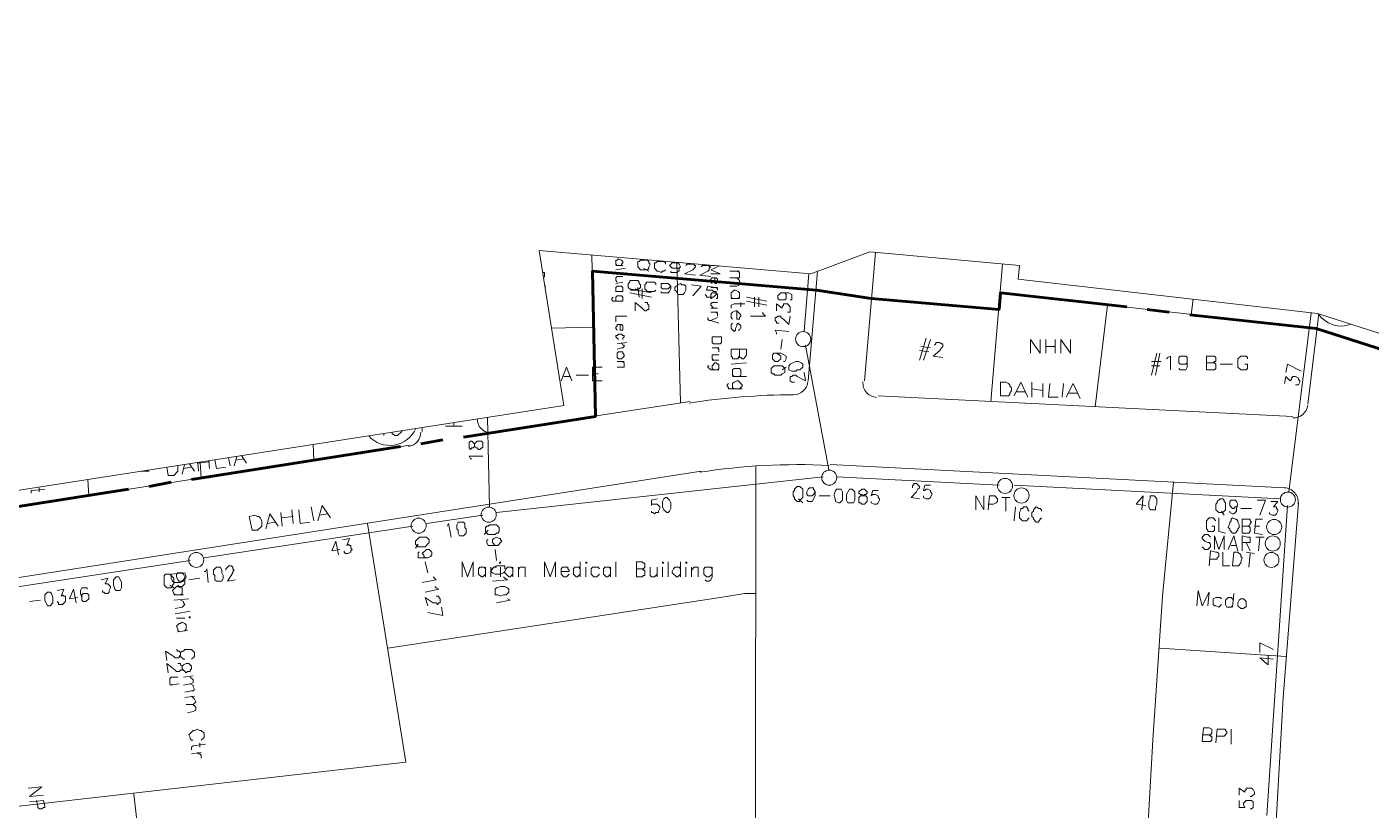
# Model space of a CAD drawing. Header units: millimetres. Extents: x 5.9 to 40.1, y 2 to 30.5.
# Drawn here: x 28.521 to 33.051, y 16.399 to 19.041 of the extents above; entities that cross this region are included whole.
import ezdxf

# ---------------------------------------------------------------- set-up
doc = ezdxf.new("R2010")
doc.units = ezdxf.units.MM
for name, color, linetype in [('PDF_0', 7, 'Continuous'), ('PDF_S31$BOUNDARY-NODE', 3, 'Continuous'), ('PDF_S31$NAME-LANDMARK', 7, 'Continuous'), ('PDF_S31$NAME-ROAD', 7, 'Continuous'), ('PDF_S31$POLE', 7, 'Continuous'), ('PDF_S31$STRAND', 7, 'Continuous'), ('PDF_S31$Symbols-SelfTerminating', 7, 'Continuous')]:
    doc.layers.add(name, color=color, linetype=linetype)
for name, color, linetype, true_color in [('PDF_S31$Actives-NodeReceiver', 104, 'Continuous', 0x009525), ('PDF_S31$LOTS', 254, 'Continuous', 0xdcdcdc), ('PDF_S31$ROAD', 8, 'Continuous', 0x808080), ('PDF_S31$SDU', 157, 'Continuous', 0x396472), ('PDF_S31$Symbols-EndOfLine', 15, 'Continuous', 0x954a4a)]:
    doc.layers.add(name, color=color, linetype=linetype, true_color=true_color)

msp = doc.modelspace()

# ---------------------------------------------------------------- linework, layer by layer
at = {"layer": 'PDF_0', "lineweight": 9}
msp.add_lwpolyline([(26.1707, 9.0517), (29.0441, 9.0285), (29.0533, 9.9725), (33.014, 10.0928), (32.9955, 12.7302), (33.0001, 13.6648), (33.0001, 14.5856), (33.0001, 15.5064), (33.2546, 16.4965), (34.1523, 16.5058), (34.1523, 17.8615), (33.7636, 17.88), (33.3333, 17.9263), (32.8706, 18.0744), (31.8619, 18.19), (31.8665, 18.2363), (31.3622, 18.2826), (31.1632, 18.2085), (30.2471, 18.2872), (30.3304, 17.7643), (28.4009, 17.4636)], dxfattribs=at)
at = {"layer": 'PDF_S31$Actives-NodeReceiver', "lineweight": 18}
for points in [[(30.5895, 18.2548), (30.6126, 18.2548), (30.6172, 18.2502), (30.6172, 18.2455), (30.6219, 18.2409), (30.6172, 18.2317), (30.6172, 18.227), (30.6126, 18.2224), (30.5895, 18.2224), (30.5802, 18.2317), (30.5802, 18.2502), (30.5848, 18.2502)], [(30.5525, 18.1854), (30.5802, 18.1854), (30.5848, 18.1808), (30.5848, 18.1761), (30.5895, 18.1715), (30.5895, 18.1623), (30.5848, 18.1576), (30.5802, 18.1576), (30.5756, 18.153), (30.5571, 18.153), (30.5478, 18.1623), (30.5478, 18.1761), (30.5525, 18.1808)], [(30.7237, 18.1761), (30.7283, 18.1715), (30.7375, 18.1715), (30.7422, 18.1669), (30.7422, 18.153), (30.7375, 18.1438), (30.7329, 18.1391), (30.7144, 18.1391), (30.7098, 18.1484), (30.7052, 18.153), (30.7052, 18.1623), (30.7144, 18.1715)]]:
    msp.add_lwpolyline(points, close=True, dxfattribs=at)
for points in [[(30.6172, 18.2178), (30.5987, 18.227)], [(30.6728, 18.2224), (30.6681, 18.2178), (30.6635, 18.2178), (30.6589, 18.2132), (30.6496, 18.2178), (30.645, 18.2178), (30.6357, 18.227), (30.6357, 18.2455), (30.6404, 18.2455), (30.645, 18.2502), (30.6681, 18.2502), (30.6728, 18.2455), (30.6728, 18.2409)], [(30.719, 18.227), (30.6959, 18.227), (30.6866, 18.2363), (30.6959, 18.2455), (30.7144, 18.2455), (30.719, 18.2409), (30.7237, 18.2317), (30.719, 18.227), (30.719, 18.2178), (30.7098, 18.2132), (30.6913, 18.2132), (30.6913, 18.2178)], [(30.7422, 18.2363), (30.7468, 18.2409), (30.7699, 18.2409), (30.7699, 18.2363), (30.7746, 18.2363), (30.7746, 18.2317), (30.7653, 18.2224), (30.7375, 18.2085), (30.7746, 18.2039)], [(30.7931, 18.2317), (30.7977, 18.2363), (30.8208, 18.2363), (30.8208, 18.2317), (30.8255, 18.2317), (30.8208, 18.227), (30.8208, 18.2224), (30.8162, 18.2178), (30.7884, 18.2039), (30.8255, 18.1993)], [(30.6404, 18.153), (30.6357, 18.1484), (30.6126, 18.1484), (30.6034, 18.1576), (30.6034, 18.1715), (30.608, 18.1761), (30.608, 18.1808), (30.6357, 18.1808), (30.6404, 18.1761), (30.6404, 18.1715)], [(30.6913, 18.1669), (30.682, 18.1576), (30.6635, 18.1576), (30.6589, 18.1623), (30.6589, 18.1761), (30.682, 18.1761), (30.6913, 18.1669), (30.6913, 18.1576), (30.6866, 18.1484), (30.682, 18.1438), (30.6589, 18.1438), (30.6589, 18.1484)], [(30.7607, 18.1715), (30.7931, 18.1669), (30.7653, 18.1345)], [(30.8069, 18.1391), (30.8116, 18.1345), (30.8116, 18.1299), (30.8347, 18.1299), (30.844, 18.1391), (30.844, 18.1484), (30.8347, 18.1484), (30.8301, 18.153), (30.8116, 18.153), (30.8162, 18.1669), (30.8393, 18.1623)], [(30.5848, 18.1484), (30.571, 18.1576)]]:
    msp.add_lwpolyline(points, dxfattribs=at)
at = {"layer": 'PDF_S31$BOUNDARY-NODE', "lineweight": 60}
for points in [[(28.8636, 17.4821), (28.4194, 17.4127), (28.1094, 17.3803), (28.0909, 17.607), (27.3598, 17.533), (27.3459, 17.7412), (26.6843, 17.6903), (26.7167, 17.2785), (26.1013, 17.2322), (26.0689, 17.6625), (25.6386, 17.6302), (25.5738, 17.6764), (25.4813, 17.8893), (25.273, 18.2317), (24.9214, 18.625), (24.5651, 19.0414)], [(29.9926, 17.6579), (30.4368, 17.7273), (30.4275, 18.2178), (31.1817, 18.153), (31.3668, 18.1252), (31.7971, 18.0882), (31.8018, 18.1438), (32.2274, 18.0975)], [(32.2968, 18.0882), (32.3709, 18.079)], [(34.1153, 17.8106), (33.7035, 17.8337), (33.3287, 17.8754), (32.866, 18.0235), (32.4403, 18.0697)], [(29.0764, 17.5145), (29.7797, 17.6255)], [(29.8492, 17.6348), (29.9232, 17.6487)], [(28.933, 17.4913), (29.007, 17.5052)]]:
    msp.add_lwpolyline(points, dxfattribs=at)
at = {"layer": 'PDF_S31$LOTS', "lineweight": 0}
for points in [[(30.425, 18.2719), (30.4368, 17.7273)], [(30.711, 18.2474), (30.7237, 17.7736)], [(31.7694, 17.7782), (31.8093, 18.2415)], [(31.3668, 18.1252), (31.7971, 18.0882)], [(32.866, 18.0235), (31.8018, 18.1438)], [(32.4449, 18.0697), (32.4514, 18.1224)], [(32.121, 17.7597), (32.1627, 18.1021)], [(30.2889, 18.0247), (30.4322, 18.0281)], [(29.4854, 17.6326), (29.4882, 17.5793)], [(29.1056, 17.5734), (29.1088, 17.5191)], [(30.9781, 17.5608), (30.9735, 12.9199), (32.6994, 12.9291)], [(28.7263, 17.5143), (28.7294, 17.459)], [(32.7133, 16.0153), (32.283, 16.0338), (32.2876, 16.1403), (32.3154, 16.6353), (32.3477, 17.1212), (32.3848, 17.5052)], [(29.6687, 17.3664), (29.7983, 16.5613), (28.4564, 16.4086)], [(30.9781, 17.1304), (30.9411, 17.1304), (30.8856, 17.1212), (30.8578, 17.1166), (29.7381, 16.9454)], [(32.7642, 16.9176), (32.3385, 16.9454)], [(28.5675, 15.4601), (28.9885, 15.5064), (28.8821, 16.4549)]]:
    msp.add_lwpolyline(points, dxfattribs=at)
at = {"layer": 'PDF_S31$NAME-LANDMARK', "lineweight": 0}
for points in [[(28.5628, 17.4728), (28.5628, 17.4867)], [(28.5351, 17.4682), (28.5351, 17.4775), (28.5397, 17.4775), (28.5814, 17.4821)], [(29.988, 17.186), (29.988, 17.2369), (30.0065, 17.186), (30.025, 17.2369), (30.025, 17.186)], [(30.0666, 17.1952), (30.0574, 17.186), (30.0527, 17.186), (30.0435, 17.1952), (30.0435, 17.2137), (30.0481, 17.2184), (30.062, 17.2184), (30.0666, 17.2137)], [(30.0666, 17.186), (30.0666, 17.2184)], [(30.0851, 17.186), (30.0851, 17.2184)], [(30.0851, 17.2045), (30.0898, 17.2137), (30.0944, 17.2184), (30.1036, 17.2184)], [(30.1175, 17.186), (30.1175, 17.2184)], [(30.1592, 17.1952), (30.1499, 17.186), (30.1453, 17.186), (30.1314, 17.1998), (30.1314, 17.2045), (30.136, 17.2137), (30.1407, 17.2184), (30.1545, 17.2184), (30.1592, 17.2137)], [(30.1592, 17.186), (30.1592, 17.2184)], [(30.1777, 17.186), (30.1777, 17.2184)], [(30.1777, 17.2091), (30.1823, 17.2184), (30.2008, 17.2184), (30.2008, 17.186)], [(30.2656, 17.186), (30.2656, 17.2369), (30.2841, 17.186), (30.3026, 17.2369), (30.3026, 17.186)], [(30.3489, 17.1952), (30.3396, 17.186), (30.3304, 17.186), (30.3211, 17.1952), (30.3211, 17.2045), (30.3211, 17.2137), (30.3257, 17.2184), (30.3442, 17.2184), (30.3442, 17.2137), (30.3489, 17.2091), (30.3489, 17.2045), (30.3211, 17.2045)], [(30.3859, 17.1952), (30.3766, 17.186), (30.372, 17.186), (30.3628, 17.1952), (30.3628, 17.2137), (30.3674, 17.2184), (30.3813, 17.2184), (30.3859, 17.2137)], [(30.3859, 17.186), (30.3859, 17.2369)], [(30.4044, 17.186), (30.4044, 17.2184)], [(30.4507, 17.1952), (30.4414, 17.186), (30.4322, 17.186), (30.4229, 17.1952), (30.4229, 17.2137), (30.4275, 17.2184), (30.446, 17.2184), (30.4507, 17.2137)], [(30.4877, 17.1952), (30.4784, 17.186), (30.4738, 17.186), (30.4645, 17.1952), (30.4645, 17.2137), (30.4692, 17.2184), (30.4831, 17.2184), (30.4877, 17.2137)], [(30.4877, 17.186), (30.4877, 17.2184)], [(30.5062, 17.186), (30.5062, 17.2369)], [(30.5941, 17.2137), (30.5987, 17.2091), (30.6034, 17.2091), (30.6034, 17.1906), (30.5987, 17.1906), (30.5941, 17.186), (30.5756, 17.186), (30.5756, 17.2369), (30.5941, 17.2369), (30.5987, 17.2322), (30.6034, 17.2322), (30.6034, 17.2184), (30.5987, 17.2137), (30.5756, 17.2137)], [(30.645, 17.1952), (30.6357, 17.186), (30.6265, 17.186), (30.6219, 17.1906), (30.6219, 17.2184)], [(30.645, 17.186), (30.645, 17.2184)], [(30.6635, 17.186), (30.6635, 17.2184)], [(30.682, 17.186), (30.682, 17.2369)], [(30.7237, 17.1952), (30.7144, 17.186), (30.7098, 17.186), (30.6959, 17.1998), (30.6959, 17.2045), (30.7005, 17.2137), (30.7052, 17.2184), (30.719, 17.2184), (30.7237, 17.2137)], [(30.7237, 17.186), (30.7237, 17.2369)], [(30.7422, 17.186), (30.7422, 17.2184)], [(30.7607, 17.186), (30.7607, 17.2184)], [(30.7607, 17.2091), (30.7699, 17.2184), (30.7838, 17.2184), (30.7838, 17.186)], [(30.8301, 17.1952), (30.8208, 17.186), (30.8116, 17.186), (30.8023, 17.1952), (30.8023, 17.2137), (30.8069, 17.2184), (30.8255, 17.2184), (30.8301, 17.2137)], [(30.8301, 17.2184), (30.8301, 17.186), (30.8255, 17.1767), (30.8208, 17.1721), (30.8116, 17.1721), (30.8069, 17.1767)]]:
    msp.add_lwpolyline(points, dxfattribs=at)
for points in [[(30.1129, 17.2322), (30.1175, 17.2369), (30.1175, 17.2322)], [(30.4044, 17.2322), (30.4044, 17.2369), (30.409, 17.2322)], [(30.6635, 17.2322), (30.6635, 17.2369), (30.6681, 17.2322)], [(30.7422, 17.2322), (30.7422, 17.2369), (30.7468, 17.2322)]]:
    msp.add_lwpolyline(points, close=True, dxfattribs=at)
at = {"layer": 'PDF_S31$NAME-ROAD', "lineweight": 9}
for points in [[(31.8018, 17.843), (31.8203, 17.843), (31.8295, 17.8384), (31.8341, 17.8337), (31.8341, 17.8291), (31.8388, 17.8245), (31.8388, 17.8152), (31.8341, 17.806), (31.8341, 17.8014), (31.8295, 17.7967), (31.8018, 17.7967)], [(29.2708, 17.3896), (29.2893, 17.3942), (29.2985, 17.3896), (29.3032, 17.3896), (29.3078, 17.3849), (29.3124, 17.3757), (29.3124, 17.3572), (29.2985, 17.3433), (29.28, 17.3433)]]:
    msp.add_lwpolyline(points, close=True, dxfattribs=at)
for points in [[(31.848, 17.7967), (31.8712, 17.843), (31.8943, 17.7921)], [(31.885, 17.8106), (31.8573, 17.8106)], [(31.9082, 17.7921), (31.9082, 17.843)], [(31.9452, 17.8152), (31.9082, 17.8199)], [(31.9452, 17.7921), (31.9452, 17.8384)], [(31.9961, 17.7921), (31.9637, 17.7921), (31.9683, 17.8384)], [(32.01, 17.7921), (32.0146, 17.8384)], [(32.0238, 17.7921), (32.047, 17.8384), (32.0701, 17.7875)], [(32.0609, 17.806), (32.0331, 17.806)], [(29.1366, 17.5515), (29.134, 17.5779)], [(29.1921, 17.5561), (29.1597, 17.5515), (29.1544, 17.581)], [(29.206, 17.5608), (29.2005, 17.5882)], [(29.2199, 17.5608), (29.2286, 17.5926)], [(29.2523, 17.5839), (29.2245, 17.5793)], [(29.2448, 17.5951), (29.2615, 17.57)], [(29.0297, 17.5616), (29.0302, 17.5608), (29.0302, 17.5422), (29.0163, 17.5284), (28.9978, 17.5284), (28.9923, 17.5558)], [(29.0441, 17.533), (29.0528, 17.5652)], [(29.0764, 17.5561), (29.0487, 17.5515)], [(29.0687, 17.5677), (29.0857, 17.5422)], [(29.1366, 17.5746), (29.095, 17.57)], [(29.0996, 17.5422), (29.0969, 17.5721)], [(29.3263, 17.3479), (29.3402, 17.3988), (29.3679, 17.3572)], [(29.3818, 17.3572), (29.3772, 17.4034)], [(29.4188, 17.3664), (29.4142, 17.4127)], [(29.4744, 17.371), (29.442, 17.3664), (29.4373, 17.4127)], [(29.4882, 17.3757), (29.479, 17.4219)], [(29.5021, 17.3757), (29.516, 17.4266), (29.5438, 17.3849)], [(29.5345, 17.3988), (29.5068, 17.3942)], [(29.3587, 17.371), (29.3309, 17.3664)], [(29.4188, 17.3896), (29.3818, 17.3849)]]:
    msp.add_lwpolyline(points, dxfattribs=at)
at = {"layer": 'PDF_S31$POLE', "lineweight": 0}
for points in [[(28.5258, 16.4734), (28.5721, 16.478), (28.5305, 16.4456), (28.5767, 16.4503)], [(28.5305, 16.4271), (28.5767, 16.4318), (28.5814, 16.4133), (28.5814, 16.4086), (28.5767, 16.4086), (28.5721, 16.404), (28.5628, 16.404), (28.5582, 16.4086), (28.5582, 16.4133), (28.5536, 16.4318)]]:
    msp.add_lwpolyline(points, dxfattribs=at)
at = {"layer": 'PDF_S31$ROAD', "lineweight": 0}
for points in [[(31.3437, 17.8476), (31.3811, 18.2808)], [(31.154, 17.8476), (31.186, 18.217)], [(32.8382, 17.769), (32.8748, 18.073)], [(30.756, 17.7782), (30.0944, 17.6764)], [(32.7873, 17.7273), (31.3899, 17.7967)], [(29.8535, 17.69), (29.8538, 17.6764)], [(29.8121, 17.6302), (28.4194, 17.4127)], [(30.7931, 17.5422), (28.4148, 17.1721)], [(32.8058, 17.4358), (32.7549, 16.7788), (32.7179, 16.1218), (32.6948, 15.4647), (32.6901, 14.8077), (32.7133, 10.4907)]]:
    msp.add_lwpolyline(points, dxfattribs=at)
for points in [[(31.1532, 17.8452, -0.387479), (31.1046, 17.8007, 0.037192), (30.7527, 17.7724)], [(30.0943, 17.6719, -0.453714), (30.0388, 17.7189), (30.0389, 17.7181)], [(32.8051, 17.4331, 0.427021), (32.7595, 17.4867), (31.228, 17.5654)]]:
    msp.add_lwpolyline(points, format="xyb", dxfattribs=at)
for centre, radius, start, end in [((31.3871, 17.8402), 0.0486, 175.0616, 267.16), ((32.7891, 17.7708), 0.0486, 267.16, 353.9465), ((29.7999, 17.6736), 0.0486, 278.8605, 1.225), ((31.1187, 15.4248), 2.14, 87.16, 98.8605)]:
    msp.add_arc(centre, radius, start, end, dxfattribs=at)
at = {"layer": 'PDF_S31$SDU', "lineweight": 0}
for points in [[(30.5108, 18.2363), (30.5062, 18.2409), (30.5062, 18.2548), (30.5108, 18.2548), (30.5154, 18.2594), (30.5247, 18.2548), (30.5293, 18.2502), (30.5293, 18.2455), (30.5247, 18.2409), (30.5247, 18.2363)], [(30.2585, 18.2156), (30.261, 18.2132), (30.2656, 18.2132), (30.2656, 18.1993), (30.2622, 18.1924)], [(30.5062, 18.2363), (30.5293, 18.2363)], [(30.5062, 18.2224), (30.5386, 18.227)], [(30.5062, 18.2085), (30.5247, 18.2132)], [(30.8255, 18.2363), (30.8399, 18.2363)], [(30.8548, 18.235), (30.8255, 18.2224), (30.8578, 18.2085), (30.8255, 18.2085)], [(30.8902, 18.2178), (30.9226, 18.2178)], [(30.9134, 18.2178), (30.9226, 18.2132), (30.9226, 18.1947), (30.8902, 18.1947)], [(30.2662, 18.1669), (30.2702, 18.1669)], [(30.5108, 18.1808), (30.5062, 18.1854), (30.5062, 18.1947), (30.5108, 18.1993), (30.5293, 18.1993)], [(30.5062, 18.1761), (30.5293, 18.1808)], [(30.5062, 18.1484), (30.5062, 18.1623), (30.5108, 18.1669), (30.5247, 18.1669), (30.5293, 18.1623), (30.5293, 18.1484)], [(30.8301, 18.1761), (30.8255, 18.1808), (30.8255, 18.19), (30.8301, 18.1947), (30.8393, 18.1947), (30.844, 18.1947), (30.8486, 18.19), (30.8486, 18.1808), (30.844, 18.1761), (30.8393, 18.1761), (30.8393, 18.1947)], [(30.9134, 18.1947), (30.9226, 18.1854), (30.9226, 18.1715), (30.9134, 18.1669), (30.8902, 18.1669)], [(30.5108, 18.116), (30.5062, 18.116), (30.5062, 18.1299), (30.5108, 18.1345), (30.5247, 18.1345), (30.5293, 18.1299), (30.5293, 18.116), (30.4969, 18.116), (30.4923, 18.1206), (30.4923, 18.1252), (30.4969, 18.1299)], [(30.5247, 18.1484), (30.5293, 18.1484), (30.5062, 18.1484), (30.5108, 18.1484)], [(30.5525, 18.1576), (30.6265, 18.1438)], [(30.5525, 18.1438), (30.6265, 18.1299)], [(30.5848, 18.1299), (30.5802, 18.1623)], [(30.5941, 18.1252), (30.5941, 18.1576)], [(30.8255, 18.1623), (30.8486, 18.1623)], [(30.8301, 18.1252), (30.8255, 18.1252), (30.8255, 18.1391), (30.8301, 18.1438), (30.844, 18.1438), (30.8486, 18.1391), (30.8486, 18.1252), (30.844, 18.1252)], [(30.8393, 18.1623), (30.844, 18.1623), (30.8486, 18.1576), (30.8486, 18.153)], [(30.8995, 18.1252), (30.8949, 18.1299), (30.8949, 18.1438), (30.9041, 18.153), (30.9087, 18.153), (30.918, 18.1484), (30.9226, 18.1438), (30.9226, 18.1299), (30.918, 18.1252)], [(30.8949, 18.1252), (30.9226, 18.1252)], [(30.9458, 18.1299), (31.0152, 18.116)], [(30.9735, 18.0975), (30.9735, 18.1299)], [(30.9874, 18.0975), (30.9874, 18.1299)], [(30.5293, 18.116), (30.5247, 18.116)], [(30.6034, 18.1114), (30.6126, 18.1114), (30.6126, 18.1067), (30.6172, 18.1021), (30.6172, 18.0882), (30.6126, 18.0882), (30.608, 18.0836), (30.6034, 18.0836), (30.5941, 18.0929), (30.571, 18.1114), (30.571, 18.0836)], [(30.8347, 18.0929), (30.8255, 18.1021), (30.8255, 18.1067), (30.8301, 18.1114), (30.8486, 18.1114)], [(30.8255, 18.0929), (30.8486, 18.0929)], [(30.8255, 18.079), (30.8486, 18.079)], [(30.8393, 18.079), (30.844, 18.079), (30.8486, 18.0744), (30.8486, 18.0651)], [(30.8949, 18.0929), (30.8949, 18.1021), (30.9041, 18.1067), (30.9411, 18.1067)], [(30.8995, 18.0558), (30.8949, 18.0605), (30.8949, 18.0744), (30.8995, 18.079), (30.9087, 18.0836), (30.9134, 18.0836), (30.9272, 18.0697), (30.9272, 18.0651), (30.9226, 18.0605), (30.9226, 18.0558), (30.9134, 18.0558), (30.9134, 18.0836)], [(30.9272, 18.0975), (30.9272, 18.1114)], [(30.9458, 18.116), (31.0152, 18.1021)], [(31.0013, 18.079), (31.0013, 18.0744), (31.0105, 18.0651), (30.9596, 18.0651)], [(30.5062, 18.0466), (30.5062, 18.0651), (30.5432, 18.0651)], [(30.5108, 18.0188), (30.5062, 18.0235), (30.5062, 18.0281), (30.5108, 18.0327), (30.5108, 18.0373), (30.5201, 18.0373), (30.5247, 18.0373), (30.5293, 18.0327), (30.5293, 18.0188), (30.5201, 18.0188), (30.5201, 18.0373)], [(30.8255, 18.0512), (30.8208, 18.0512), (30.8162, 18.0558), (30.8162, 18.0605)], [(30.8532, 18.042), (30.8255, 18.0512), (30.8486, 18.0605)], [(30.8995, 18.042), (30.8949, 18.0373), (30.8949, 18.0235), (30.9041, 18.0142), (30.9087, 18.0188), (30.9087, 18.0235), (30.9134, 18.0327), (30.9134, 18.0373), (30.918, 18.042), (30.9272, 18.0327), (30.9272, 18.0281), (30.9226, 18.0188), (30.918, 18.0188)], [(30.5154, 17.9864), (30.5062, 17.9957), (30.5062, 18.0003), (30.5108, 18.0003), (30.5154, 18.0049), (30.5247, 18.0049), (30.5293, 18.0003), (30.534, 18.0003), (30.534, 17.9957), (30.5293, 17.9911), (30.5293, 17.9864)], [(31.5288, 17.917), (31.5519, 17.9911)], [(31.5426, 17.917), (31.5658, 17.9864)], [(31.9035, 17.9402), (31.9035, 17.9864), (31.9359, 17.9402), (31.9359, 17.9864)], [(31.9544, 17.9402), (31.9544, 17.9864)], [(31.9868, 17.9402), (31.9868, 17.9864)], [(32.0053, 17.9402), (32.0053, 17.9864), (32.0377, 17.9402), (32.0377, 17.9864)], [(30.5108, 17.9726), (30.5432, 17.9772)], [(30.5247, 17.9772), (30.5293, 17.9679), (30.534, 17.9679), (30.534, 17.9633), (30.5293, 17.9587), (30.5247, 17.9587), (30.5108, 17.954)], [(30.8301, 17.9587), (30.8532, 17.9587)], [(30.844, 17.9587), (30.8486, 17.9587), (30.8532, 17.954), (30.8532, 17.9448)], [(30.9226, 17.9309), (30.918, 17.9263), (30.918, 17.9217), (30.8995, 17.9217), (30.8995, 17.9263), (30.8949, 17.9309), (30.8949, 17.954), (30.9458, 17.954), (30.9458, 17.9355), (30.9411, 17.9263), (30.9365, 17.9217), (30.9319, 17.9217), (30.9272, 17.9263), (30.9226, 17.9263), (30.9226, 17.954)], [(31.5611, 17.9448), (31.5288, 17.9494)], [(31.5658, 17.9587), (31.5334, 17.9633)], [(31.6074, 17.9263), (31.575, 17.9309), (31.5982, 17.9494), (31.6028, 17.9587), (31.6074, 17.9633), (31.6074, 17.9726), (31.6028, 17.9726), (31.5982, 17.9772), (31.5843, 17.9772), (31.5843, 17.9726), (31.5797, 17.9679)], [(31.9868, 17.9633), (31.9544, 17.9633)], [(32.3107, 17.8661), (32.3292, 17.9402)], [(32.3246, 17.8661), (32.3385, 17.9402)], [(30.3211, 17.8476), (30.3396, 17.8939), (30.3581, 17.8476)], [(30.4599, 17.8476), (30.4275, 17.8476), (30.4275, 17.8939), (30.4599, 17.8939)], [(30.5108, 17.9124), (30.534, 17.9124)], [(30.5247, 17.9124), (30.534, 17.9078), (30.534, 17.8939), (30.5108, 17.8939)], [(30.8532, 17.8846), (30.8255, 17.8846), (30.8162, 17.8939), (30.8162, 17.8985), (30.8208, 17.8985)], [(30.8347, 17.917), (30.8301, 17.9217), (30.8301, 17.9355), (30.8532, 17.9355)], [(30.8301, 17.917), (30.8532, 17.917)], [(30.8347, 17.8846), (30.8301, 17.8893), (30.8301, 17.8985), (30.8393, 17.9078), (30.844, 17.9078), (30.8486, 17.9032), (30.8532, 17.9032), (30.8532, 17.8893), (30.8486, 17.8846)], [(30.8949, 17.9032), (30.9458, 17.9078)], [(32.3431, 17.9124), (32.3107, 17.9124)], [(32.3385, 17.8985), (32.3107, 17.8985)], [(32.3616, 17.9217), (32.3662, 17.9263), (32.3755, 17.9309), (32.3755, 17.8846)], [(32.431, 17.9078), (32.431, 17.9263), (32.4264, 17.9309), (32.4079, 17.9309), (32.4033, 17.9263), (32.4033, 17.9078), (32.4079, 17.9032), (32.4264, 17.9032), (32.431, 17.9078), (32.431, 17.8939), (32.4264, 17.8846), (32.4079, 17.8846), (32.4033, 17.8893)], [(32.5189, 17.9078), (32.5236, 17.9078), (32.5282, 17.9032), (32.5282, 17.8893), (32.5236, 17.8846), (32.4958, 17.8846), (32.4958, 17.9309), (32.5236, 17.9309), (32.5282, 17.9263), (32.5282, 17.9124), (32.5236, 17.9124), (32.5189, 17.9078), (32.4958, 17.9078)], [(32.5837, 17.9032), (32.5421, 17.9032)], [(32.6254, 17.9032), (32.6346, 17.9032), (32.6346, 17.8893), (32.63, 17.8846), (32.6115, 17.8846), (32.6022, 17.8939), (32.6022, 17.9217), (32.6115, 17.9309), (32.63, 17.9309), (32.6346, 17.9263), (32.6346, 17.9217)], [(30.3535, 17.8615), (30.3304, 17.8615)], [(30.4136, 17.8661), (30.372, 17.8661)], [(30.446, 17.8708), (30.4275, 17.8708)], [(30.9041, 17.8615), (30.8995, 17.8661), (30.8995, 17.8846), (30.9041, 17.8893), (30.9226, 17.8893), (30.9272, 17.8846), (30.9272, 17.8661), (30.9226, 17.8615)], [(30.8995, 17.8615), (30.9458, 17.8615)], [(30.9041, 17.8199), (30.8995, 17.8245), (30.8995, 17.8384), (30.9041, 17.843), (30.9134, 17.8476), (30.918, 17.8476), (30.9319, 17.8337), (30.9319, 17.8291), (30.9226, 17.8199)], [(30.9319, 17.8199), (30.8856, 17.8199), (30.8856, 17.8245), (30.881, 17.8291), (30.881, 17.8337), (30.8856, 17.8384)], [(28.933, 17.5422), (28.9055, 17.5422)], [(28.9271, 17.5456), (28.9238, 17.5422)], [(29.0209, 17.1258), (29.0163, 17.1304), (29.0117, 17.1397), (29.0255, 17.1536), (29.0302, 17.1536), (29.0394, 17.1489), (29.0441, 17.1489), (29.0441, 17.1304), (29.0394, 17.1258)], [(29.0163, 17.1258), (29.0487, 17.1258)], [(32.4634, 17.0888), (32.468, 17.1397), (32.4819, 17.0888), (32.5051, 17.1351), (32.5004, 17.0888)], [(32.5837, 17.0842), (32.5883, 17.1304)], [(29.0163, 17.1073), (29.0672, 17.1119)], [(29.0394, 17.1073), (29.0487, 17.1027), (29.0487, 17.0981), (29.0533, 17.0934), (29.0441, 17.0842), (29.0209, 17.0795)], [(32.5467, 17.0934), (32.5374, 17.0842), (32.5282, 17.0888), (32.5236, 17.0888), (32.5189, 17.0934), (32.5189, 17.1119), (32.5282, 17.1166), (32.5421, 17.1166), (32.5467, 17.1119)], [(32.5837, 17.0888), (32.5791, 17.0842), (32.5652, 17.0842), (32.5606, 17.0934), (32.5606, 17.1073), (32.5698, 17.1166), (32.5791, 17.1166), (32.5883, 17.1073)], [(29.0209, 17.061), (29.0718, 17.0703)], [(29.0255, 17.0472), (29.0533, 17.0472)], [(29.0348, 17.0009), (29.0302, 17.0055), (29.0302, 17.0101), (29.0255, 17.0194), (29.0348, 17.0286), (29.0394, 17.0286), (29.0441, 17.0333), (29.0533, 17.0286), (29.0579, 17.024), (29.0579, 17.0101), (29.0533, 17.0055)], [(29.0302, 17.0009), (29.0626, 17.0055)], [(28.9932, 16.9037), (28.9885, 16.9361), (29.0163, 16.9176), (29.0209, 16.913), (29.0348, 16.913), (29.0348, 16.9176), (29.0394, 16.9222), (29.0394, 16.9315), (29.0348, 16.9361), (29.0302, 16.9361), (29.0255, 16.9407)], [(29.0533, 16.9083), (29.0487, 16.9083), (29.0394, 16.9176), (29.0394, 16.9315), (29.0441, 16.9361), (29.0487, 16.9361), (29.0533, 16.9407), (29.0764, 16.9407), (29.0857, 16.9315), (29.0857, 16.9176), (29.0764, 16.9083)], [(29.0302, 16.8945), (29.0394, 16.8945), (29.0394, 16.8898), (29.0441, 16.8852), (29.0441, 16.8713), (29.0394, 16.8713), (29.0348, 16.8667), (29.0255, 16.8667), (29.0209, 16.8713), (28.9932, 16.8945), (28.9978, 16.8621)], [(29.0487, 16.8482), (29.0811, 16.8528)], [(29.0117, 16.8204), (29.0024, 16.8251), (29.0024, 16.8436), (29.007, 16.8482), (29.0302, 16.8482)], [(29.0024, 16.8204), (29.0348, 16.8251)], [(29.0718, 16.8482), (29.0811, 16.8389), (29.0811, 16.8297), (29.0718, 16.8251), (29.0487, 16.8204)], [(29.0718, 16.8251), (29.0811, 16.8204), (29.0811, 16.8158), (29.0857, 16.8065), (29.0811, 16.8019), (29.0764, 16.8019), (29.0533, 16.7973)], [(29.0533, 16.7788), (29.0857, 16.7834)], [(29.0764, 16.7834), (29.0857, 16.7742), (29.0903, 16.7649), (29.0811, 16.7557), (29.0579, 16.7557)], [(29.0811, 16.7557), (29.0903, 16.7464), (29.0903, 16.7371), (29.0811, 16.7325), (29.0626, 16.7279)], [(29.0811, 16.6353), (29.0764, 16.6353), (29.0718, 16.64), (29.0718, 16.6446), (29.0672, 16.6539), (29.0811, 16.6677), (29.0857, 16.6677), (29.095, 16.6724), (29.1042, 16.6677), (29.1088, 16.6677), (29.1181, 16.6585), (29.1181, 16.6446), (29.1088, 16.6353)], [(32.5051, 16.6539), (32.5097, 16.6492), (32.5143, 16.6492), (32.5143, 16.6353), (32.5097, 16.6307), (32.4819, 16.6307), (32.4866, 16.677), (32.5051, 16.677), (32.5143, 16.6724), (32.5143, 16.6585), (32.5097, 16.6539), (32.4819, 16.6539)], [(32.5282, 16.6261), (32.5328, 16.6724), (32.5606, 16.6724), (32.5606, 16.6677), (32.5652, 16.6631), (32.5652, 16.6585), (32.556, 16.6492), (32.5328, 16.6492)], [(32.5791, 16.6215), (32.5791, 16.6724)], [(29.1042, 16.6122), (29.1042, 16.6261)], [(29.0764, 16.603), (29.0764, 16.6122), (29.0811, 16.6168), (29.1227, 16.6215)], [(29.0764, 16.5891), (29.1088, 16.5937)], [(29.095, 16.5937), (29.0996, 16.5891), (29.1042, 16.5891), (29.1088, 16.5845), (29.1088, 16.5752)]]:
    msp.add_lwpolyline(points, dxfattribs=at)
for points in [[(30.5386, 18.2132), (30.5386, 18.2085)], [(30.8625, 17.9957), (30.8625, 17.9772), (30.8578, 17.9726), (30.8347, 17.9726), (30.8301, 17.9772), (30.8301, 17.9957)], [(30.534, 17.9355), (30.534, 17.9309), (30.5247, 17.9217), (30.5154, 17.9217), (30.5108, 17.9263), (30.5108, 17.9402), (30.5154, 17.9448), (30.5293, 17.9448), (30.5293, 17.9402)], [(29.0533, 17.1998), (29.0579, 17.186), (29.0533, 17.1767), (29.0533, 17.1721), (29.0487, 17.1721), (29.0394, 17.1675), (29.0163, 17.1675), (29.0117, 17.1721), (29.007, 17.1813), (29.007, 17.1952)], [(32.6115, 17.1119), (32.6207, 17.1119), (32.63, 17.1027), (32.63, 17.0842), (32.6254, 17.0842), (32.6207, 17.0795), (32.6115, 17.0795), (32.6022, 17.0888), (32.6022, 17.0981), (32.6069, 17.1073)], [(29.0672, 17.0518), (29.0718, 17.0518), (29.0718, 17.0472)], [(29.0764, 16.8852), (29.0764, 16.876), (29.0718, 16.8713), (29.0718, 16.8667), (29.0626, 16.8667), (29.0579, 16.8621), (29.0441, 16.876), (29.0441, 16.8852), (29.0487, 16.8898), (29.0579, 16.8945), (29.0672, 16.8945)]]:
    msp.add_lwpolyline(points, close=True, dxfattribs=at)
at = {"layer": 'PDF_S31$STRAND', "color": 254, "lineweight": 0, "true_color": 0xdcdcdc}
for points in [[(31.1564, 18.2091), (31.1401, 18.0142)], [(32.8485, 18.0769), (32.7734, 17.4728)], [(31.1447, 17.9679), (31.2234, 17.5469)], [(30.0729, 17.7242), (30.0805, 17.4219)], [(31.2049, 17.5237), (30.1036, 17.4034)], [(31.2511, 17.5237), (31.7971, 17.496)], [(31.848, 17.496), (32.7457, 17.4497)], [(32.7688, 17.4266), (32.6994, 16.3809)], [(29.8214, 17.3572), (29.1181, 17.2507)], [(30.0574, 17.3942), (29.8677, 17.3664)], [(29.0718, 17.2415), (28.4379, 17.1443)]]:
    msp.add_lwpolyline(points, dxfattribs=at)
at = {"layer": 'PDF_S31$STRAND', "lineweight": 0}
for points in [[(31.0753, 18.1438), (31.0614, 18.1438), (31.0522, 18.1345), (31.0522, 18.1252), (31.0568, 18.1206), (31.0753, 18.1206), (31.0799, 18.1252), (31.0799, 18.1391), (31.0753, 18.1438), (31.0892, 18.1438), (31.0984, 18.1391), (31.0984, 18.1206), (31.0938, 18.1206)], [(31.0475, 18.0836), (31.0475, 18.1067), (31.0661, 18.0929), (31.0661, 18.0975), (31.0707, 18.1021), (31.0707, 18.1067), (31.0846, 18.1067), (31.0938, 18.0975), (31.0938, 18.079), (31.0846, 18.079)], [(31.0568, 18.042), (31.0475, 18.042), (31.0475, 18.0466), (31.0429, 18.0512), (31.0429, 18.0605), (31.0475, 18.0605), (31.0522, 18.0651), (31.0614, 18.0651), (31.0614, 18.0605), (31.0707, 18.0558), (31.0892, 18.0373), (31.0938, 18.0651)], [(31.0475, 18.0049), (31.0475, 18.0096), (31.0429, 18.0188), (31.0892, 18.0142)], [(31.0661, 17.9864), (31.0614, 17.954)], [(31.0475, 17.9402), (31.0614, 17.9402), (31.0799, 17.9309), (31.0799, 17.9217), (31.0753, 17.9124), (31.0707, 17.9124)], [(31.0799, 17.8939), (31.0661, 17.8846)], [(32.7642, 17.8754), (32.7688, 17.9032), (32.8151, 17.88)], [(31.1077, 17.843), (31.0984, 17.843), (31.0938, 17.8476), (31.0938, 17.8615), (31.0984, 17.8615), (31.1031, 17.8661), (31.1123, 17.8661), (31.117, 17.8615), (31.1447, 17.8476), (31.1401, 17.8754)], [(32.7595, 17.8384), (32.7642, 17.8615), (32.7781, 17.8476), (32.7827, 17.8523), (32.7827, 17.8569), (32.7873, 17.8615), (32.7966, 17.8615), (32.8058, 17.8569), (32.8058, 17.8523), (32.8104, 17.8476), (32.8104, 17.843), (32.8058, 17.8337), (32.7966, 17.8337)], [(30.0296, 17.6302), (30.0296, 17.6255), (30.025, 17.6209), (30.0204, 17.6209), (30.0157, 17.6163), (30.0111, 17.6209), (30.0111, 17.6394), (30.0157, 17.644), (30.0204, 17.644), (30.0296, 17.6348), (30.0296, 17.6302), (30.0342, 17.6209), (30.0389, 17.6209), (30.0435, 17.6163), (30.0481, 17.6163), (30.0527, 17.6209), (30.0574, 17.6209), (30.0574, 17.6394), (30.0527, 17.644), (30.0389, 17.644), (30.0296, 17.6348)], [(30.0204, 17.5839), (30.0157, 17.5839), (30.0111, 17.5931), (30.0574, 17.5931)], [(31.5056, 17.4867), (31.5056, 17.496), (31.5103, 17.496), (31.5103, 17.5006), (31.5195, 17.5006), (31.5288, 17.4913), (31.5288, 17.4867), (31.5241, 17.4821), (31.5195, 17.4728), (31.501, 17.4543), (31.5288, 17.4497)], [(31.5426, 17.459), (31.5426, 17.4543), (31.5519, 17.4497), (31.5611, 17.4497), (31.5658, 17.4543), (31.5704, 17.4636), (31.5704, 17.4682), (31.5658, 17.4728), (31.5658, 17.4775), (31.5565, 17.4821), (31.5519, 17.4821), (31.5473, 17.4775), (31.5426, 17.4775), (31.5473, 17.496), (31.5658, 17.496)], [(30.6265, 17.4081), (30.6265, 17.4034), (30.6311, 17.4034), (30.6357, 17.3988), (30.6404, 17.4034), (30.6496, 17.4034), (30.6496, 17.4081), (30.6543, 17.4173), (30.6543, 17.4219), (30.645, 17.4312), (30.6265, 17.4312), (30.6265, 17.4266), (30.6265, 17.4451), (30.645, 17.4497)], [(31.1355, 17.4358), (31.1216, 17.4497)], [(31.1771, 17.4728), (31.1771, 17.459), (31.1679, 17.4404), (31.154, 17.4404), (31.1493, 17.4451)], [(31.228, 17.459), (31.191, 17.459)], [(31.3668, 17.4404), (31.3668, 17.4358), (31.3761, 17.4312), (31.3853, 17.4312), (31.3899, 17.4358), (31.3946, 17.4451), (31.3946, 17.4497), (31.3899, 17.4543), (31.3899, 17.459), (31.3807, 17.4636), (31.3714, 17.4636), (31.3668, 17.459), (31.3714, 17.4775), (31.3899, 17.4775)], [(31.7185, 17.4127), (31.7185, 17.459), (31.7462, 17.4127), (31.7462, 17.459)], [(31.7601, 17.4127), (31.7647, 17.459), (31.7832, 17.459), (31.7925, 17.4497), (31.7925, 17.4404), (31.7879, 17.4358), (31.7786, 17.4312), (31.7601, 17.4312)], [(31.8341, 17.4543), (31.8064, 17.4543)], [(31.8203, 17.4081), (31.8203, 17.4543)], [(32.2922, 17.4266), (32.2598, 17.4312), (32.283, 17.459), (32.2783, 17.4127)], [(32.667, 17.4451), (32.6948, 17.4451), (32.6763, 17.3942)], [(32.7133, 17.4404), (32.7364, 17.4404), (32.7225, 17.4219), (32.7318, 17.4219), (32.7318, 17.4173), (32.7364, 17.4127), (32.7364, 17.4081), (32.7318, 17.3988), (32.7272, 17.3942), (32.7179, 17.3942), (32.7086, 17.3988), (32.7086, 17.4034)], [(31.8526, 17.4219), (31.848, 17.3757)], [(31.8989, 17.3849), (31.8897, 17.3757), (31.8758, 17.3757), (31.8665, 17.3849), (31.8665, 17.4034), (31.8712, 17.4127), (31.8712, 17.4173), (31.8758, 17.4173), (31.8804, 17.4219), (31.8897, 17.4219), (31.8943, 17.4173), (31.8943, 17.4127), (31.8989, 17.4081)], [(31.9406, 17.3849), (31.9313, 17.3757), (31.9313, 17.371), (31.9221, 17.371), (31.9128, 17.3803), (31.9128, 17.3849), (31.9082, 17.3896), (31.9082, 17.4034), (31.9128, 17.4081), (31.9128, 17.4127), (31.9221, 17.4219), (31.9313, 17.4173), (31.9359, 17.4173), (31.9406, 17.4127), (31.9406, 17.4081)], [(32.556, 17.3942), (32.5467, 17.4081)], [(32.6022, 17.4312), (32.5976, 17.4173), (32.5976, 17.4081), (32.5883, 17.3988), (32.5837, 17.3988), (32.5745, 17.4034), (32.5745, 17.4081)], [(32.6485, 17.4173), (32.6115, 17.4173)], [(29.9371, 17.3572), (29.9417, 17.3664), (29.9509, 17.3201)], [(32.5143, 17.3572), (32.5236, 17.3572), (32.5236, 17.3433), (32.5189, 17.3387), (32.5004, 17.3387), (32.5004, 17.3433), (32.4958, 17.3479), (32.4958, 17.3757), (32.5051, 17.3849), (32.5189, 17.3849), (32.5282, 17.3757)], [(32.5606, 17.334), (32.5374, 17.3387), (32.5374, 17.3849)], [(32.6346, 17.3572), (32.6392, 17.3572), (32.6439, 17.3525), (32.6439, 17.3387), (32.6392, 17.334), (32.6161, 17.334), (32.6161, 17.3803), (32.6439, 17.3803), (32.6439, 17.3757), (32.6485, 17.371), (32.6439, 17.3664), (32.6439, 17.3618), (32.6346, 17.3572), (32.6161, 17.3572)], [(32.6855, 17.3294), (32.6577, 17.334), (32.6624, 17.3803), (32.6855, 17.3803)], [(32.6763, 17.3572), (32.6577, 17.3572)], [(29.5762, 17.2785), (29.5484, 17.2739), (29.5623, 17.3063), (29.5715, 17.26)], [(29.5854, 17.3109), (29.6085, 17.3155), (29.5993, 17.2924), (29.6039, 17.297), (29.6085, 17.2924), (29.6132, 17.2924), (29.6132, 17.2831), (29.6178, 17.2785), (29.6132, 17.2739), (29.6132, 17.2693), (29.6039, 17.2646), (29.5947, 17.2646), (29.59, 17.2693), (29.59, 17.2739)], [(30.062, 17.3294), (30.0759, 17.3433)], [(30.099, 17.2924), (30.0898, 17.3016), (30.0898, 17.3109), (30.0944, 17.3155), (30.1036, 17.3201), (30.1129, 17.3155), (30.1175, 17.3155), (30.1175, 17.3109), (30.1221, 17.3063), (30.1083, 17.2924), (30.099, 17.2924), (30.0759, 17.2924), (30.0713, 17.3016), (30.0713, 17.3109), (30.0759, 17.3109)], [(32.4819, 17.2878), (32.4912, 17.2785), (32.5004, 17.2785), (32.5097, 17.2878), (32.5097, 17.297), (32.5051, 17.3016), (32.5004, 17.3016), (32.4912, 17.3063), (32.4819, 17.3155), (32.4819, 17.3201), (32.4912, 17.3294), (32.5004, 17.3294), (32.5097, 17.3201)], [(32.5236, 17.2785), (32.5236, 17.3248), (32.5374, 17.2785), (32.556, 17.3248), (32.556, 17.2785)], [(32.5698, 17.2785), (32.5883, 17.3248), (32.6022, 17.2739)], [(32.6161, 17.2739), (32.6161, 17.3248), (32.6346, 17.3201), (32.6439, 17.3201), (32.6439, 17.3016), (32.6161, 17.3016)], [(32.6901, 17.3201), (32.6624, 17.3201)], [(32.6716, 17.2739), (32.6763, 17.3201)], [(29.8306, 17.2831), (29.8399, 17.297)], [(29.863, 17.2507), (29.8584, 17.2554), (29.8584, 17.26), (29.8538, 17.2646), (29.8677, 17.2785), (29.8769, 17.2785), (29.8862, 17.2693), (29.8862, 17.26), (29.8815, 17.2554), (29.8723, 17.2507), (29.863, 17.2507), (29.8399, 17.2507), (29.8399, 17.2693), (29.8445, 17.2693)], [(30.1036, 17.2415), (30.099, 17.2785)], [(32.5051, 17.223), (32.5097, 17.2739), (32.5282, 17.2693), (32.5328, 17.2693), (32.5374, 17.2646), (32.5374, 17.2554), (32.5328, 17.2507), (32.5328, 17.2461), (32.5097, 17.2461)], [(32.5745, 17.223), (32.5513, 17.223), (32.5513, 17.2693)], [(32.5976, 17.2924), (32.5791, 17.2924)], [(32.6439, 17.2739), (32.63, 17.3016)], [(32.6577, 17.2646), (32.63, 17.2693)], [(32.6392, 17.2184), (32.6439, 17.2646)], [(29.1181, 17.2045), (29.1227, 17.2045), (29.1273, 17.2137), (29.132, 17.1675)], [(29.1921, 17.2091), (29.1921, 17.2137), (29.2014, 17.223), (29.2106, 17.223), (29.2153, 17.2184), (29.2153, 17.2137), (29.2199, 17.2091), (29.2153, 17.2045), (29.2153, 17.1998), (29.1967, 17.1721), (29.2245, 17.1767)], [(29.8723, 17.1998), (29.863, 17.2369)], [(28.7711, 17.1767), (28.7942, 17.1813), (28.7849, 17.1628), (28.7942, 17.1628), (28.8034, 17.1536), (28.8034, 17.1489), (28.7988, 17.1397), (28.7988, 17.1351), (28.7942, 17.1304), (28.7849, 17.1304), (28.7803, 17.1351), (28.7757, 17.1351), (28.7757, 17.1397)], [(29.0533, 17.1813), (29.0441, 17.1721), (29.0348, 17.1721), (29.0302, 17.1767), (29.0255, 17.186), (29.0255, 17.1952), (29.0302, 17.1998), (29.0441, 17.1998), (29.0487, 17.1952), (29.0533, 17.186), (29.0533, 17.1813), (29.0533, 17.1628), (29.0441, 17.1536), (29.0348, 17.1536), (29.0302, 17.1582)], [(29.1042, 17.1813), (29.0672, 17.1767)], [(29.8908, 17.186), (29.9001, 17.1767), (29.8538, 17.1675)], [(30.1268, 17.186), (30.1314, 17.1813), (30.1407, 17.1767), (30.0898, 17.1721)], [(28.623, 17.1397), (28.6461, 17.1443), (28.6369, 17.1212), (28.6415, 17.1258), (28.6461, 17.1212), (28.6508, 17.1212), (28.6508, 17.1027), (28.6415, 17.0934), (28.6276, 17.0934), (28.6276, 17.0981), (28.623, 17.1027)], [(28.6924, 17.1166), (28.6646, 17.1119), (28.6785, 17.1443), (28.6878, 17.0981)], [(28.7063, 17.1166), (28.7063, 17.1258), (28.7109, 17.1304), (28.7248, 17.1304), (28.7294, 17.1258), (28.7294, 17.1119), (28.7202, 17.1027), (28.7109, 17.1027), (28.7063, 17.1073), (28.7063, 17.1166), (28.7017, 17.1304), (28.7017, 17.1397), (28.7063, 17.1489), (28.7248, 17.1489), (28.7248, 17.1443)], [(29.0163, 17.1489), (29.0024, 17.1582)], [(29.8954, 17.1536), (29.9001, 17.1489), (29.9093, 17.1443), (29.863, 17.1351)], [(28.5675, 17.1073), (28.5305, 17.1027)], [(29.9001, 17.1212), (29.9093, 17.1212), (29.9093, 17.1166), (29.9139, 17.1119), (29.9139, 17.0981), (29.9093, 17.0981), (29.9047, 17.0934), (29.9001, 17.0981), (29.8908, 17.0981), (29.863, 17.1166), (29.8723, 17.0888)], [(29.9186, 17.0842), (29.9232, 17.0564), (29.8723, 17.0657)], [(30.1407, 17.1119), (30.1499, 17.1073), (30.1036, 17.0981)], [(32.6763, 16.9315), (32.6763, 16.9639), (32.7225, 16.9407)], [(32.704, 16.9222), (32.704, 16.8898), (32.6763, 16.913), (32.7225, 16.9083)], [(32.6069, 16.4503), (32.6069, 16.4734), (32.6254, 16.4595), (32.6254, 16.4642), (32.63, 16.4688), (32.63, 16.4734), (32.6485, 16.4734), (32.6531, 16.4688), (32.6577, 16.4595), (32.6577, 16.4549), (32.6485, 16.4456), (32.6439, 16.4456)], [(32.6439, 16.404), (32.6485, 16.404), (32.6531, 16.4086), (32.6531, 16.4271), (32.6485, 16.4318), (32.63, 16.4318), (32.6207, 16.4225), (32.6207, 16.4179), (32.6254, 16.4086), (32.6069, 16.4086), (32.6069, 16.4318)]]:
    msp.add_lwpolyline(points, dxfattribs=at)
for points in [[(31.0568, 17.9355), (31.0614, 17.9309), (31.0614, 17.9217), (31.0522, 17.9124), (31.0429, 17.9124), (31.0337, 17.9217), (31.0337, 17.9355), (31.0383, 17.9402), (31.0475, 17.9402)], [(31.029, 17.8754), (31.029, 17.8893), (31.0383, 17.8985), (31.0661, 17.8985), (31.0753, 17.8893), (31.0753, 17.8754), (31.0661, 17.8708), (31.0614, 17.8661), (31.0429, 17.8661), (31.0383, 17.8708), (31.0337, 17.8708)], [(31.0892, 17.8846), (31.0892, 17.8985), (31.0938, 17.9032), (31.1123, 17.9124), (31.1216, 17.9124), (31.1308, 17.9078), (31.1355, 17.9032), (31.1355, 17.8939), (31.1262, 17.8846), (31.117, 17.8846), (31.1123, 17.88), (31.0984, 17.88)], [(31.117, 17.4913), (31.1262, 17.4913), (31.1355, 17.4821), (31.1355, 17.4543), (31.1262, 17.4451), (31.1262, 17.4404), (31.117, 17.4404), (31.1077, 17.4497), (31.1077, 17.4543), (31.1031, 17.459), (31.1031, 17.4728), (31.1077, 17.4775), (31.1077, 17.4821)], [(31.1725, 17.4636), (31.1679, 17.459), (31.154, 17.459), (31.1493, 17.4636), (31.1493, 17.4728), (31.154, 17.4821), (31.1586, 17.4867), (31.1725, 17.4867), (31.1725, 17.4821), (31.1771, 17.4728)], [(30.6728, 17.4543), (30.6774, 17.4543), (30.6866, 17.4451), (30.6913, 17.4358), (30.6913, 17.4173), (30.6866, 17.4081), (30.682, 17.4034), (30.6774, 17.4034), (30.6681, 17.4127), (30.6635, 17.4219), (30.6635, 17.4404), (30.6681, 17.4497)], [(31.2511, 17.4821), (31.265, 17.4821), (31.2696, 17.4728), (31.2696, 17.4451), (31.2604, 17.4358), (31.2558, 17.4358), (31.2465, 17.4404), (31.2465, 17.4451), (31.2419, 17.459), (31.2419, 17.4636), (31.2465, 17.4775)], [(31.2928, 17.4821), (31.302, 17.4821), (31.3113, 17.4728), (31.3113, 17.4451), (31.3067, 17.4358), (31.2882, 17.4358), (31.2835, 17.4451), (31.2835, 17.4636)], [(31.3344, 17.4636), (31.3298, 17.4636), (31.3252, 17.4682), (31.3252, 17.4728), (31.3344, 17.4821), (31.3437, 17.4821), (31.3529, 17.4728), (31.3529, 17.4682), (31.3483, 17.4636), (31.3437, 17.4636), (31.3391, 17.459), (31.3298, 17.459), (31.3252, 17.4543), (31.3252, 17.4358), (31.3298, 17.4358), (31.3344, 17.4312), (31.3437, 17.4312), (31.3529, 17.4404), (31.3529, 17.4543), (31.3483, 17.459), (31.3391, 17.459)], [(32.3061, 17.459), (32.32, 17.459), (32.3292, 17.4497), (32.3292, 17.4312), (32.3246, 17.4219), (32.3246, 17.4127), (32.3061, 17.4127), (32.3015, 17.4219), (32.3015, 17.4404), (32.3061, 17.4497)], [(32.5421, 17.4497), (32.5513, 17.4497), (32.556, 17.4451), (32.556, 17.4404), (32.5606, 17.4358), (32.5606, 17.4127), (32.5513, 17.4034), (32.5374, 17.4034), (32.5282, 17.4127), (32.5282, 17.4312), (32.5328, 17.4358), (32.5328, 17.4404)], [(32.5976, 17.4219), (32.593, 17.4219), (32.5883, 17.4173), (32.5837, 17.4173), (32.5745, 17.4266), (32.5745, 17.4404), (32.5791, 17.4451), (32.593, 17.4451), (32.5976, 17.4404), (32.6022, 17.4312)], [(29.9741, 17.371), (29.9926, 17.371), (29.9972, 17.3664), (29.9972, 17.3525), (30.0018, 17.3479), (30.0018, 17.334), (29.9926, 17.3248), (29.9787, 17.3248), (29.9741, 17.334), (29.9741, 17.3433), (29.9695, 17.3479), (29.9695, 17.3618)], [(30.1129, 17.3525), (30.1129, 17.3387), (30.1083, 17.334), (30.1036, 17.334), (30.099, 17.3294), (30.0759, 17.3294), (30.0666, 17.3387), (30.0666, 17.3525), (30.0713, 17.3572), (30.0759, 17.3572), (30.0805, 17.3618), (30.1036, 17.3618)], [(32.5837, 17.3849), (32.593, 17.3803), (32.5976, 17.3803), (32.6022, 17.3757), (32.6022, 17.371), (32.6069, 17.3618), (32.6069, 17.3525), (32.6022, 17.3479), (32.6022, 17.3433), (32.593, 17.334), (32.5837, 17.334), (32.5745, 17.3433), (32.5745, 17.3479), (32.5698, 17.3525), (32.5745, 17.3664), (32.5745, 17.371), (32.5791, 17.3757), (32.5791, 17.3803)], [(29.8769, 17.3109), (29.8769, 17.3016), (29.863, 17.2878), (29.8399, 17.2878), (29.8306, 17.297), (29.8306, 17.3063), (29.8445, 17.3201), (29.8677, 17.3201)], [(32.5883, 17.2693), (32.6022, 17.2693), (32.6115, 17.26), (32.6115, 17.2554), (32.6161, 17.2507), (32.6115, 17.2369), (32.6115, 17.2322), (32.6069, 17.2276), (32.6069, 17.223), (32.5837, 17.223)], [(29.1597, 17.2184), (29.1736, 17.2184), (29.1782, 17.2091), (29.1782, 17.1998), (29.1829, 17.1906), (29.1829, 17.1813), (29.1782, 17.1721), (29.1597, 17.1721), (29.1551, 17.1767), (29.1551, 17.1906), (29.1505, 17.1952), (29.1505, 17.2091)], [(30.1314, 17.2137), (30.136, 17.2137), (30.1314, 17.2045), (30.1268, 17.1998), (30.1175, 17.1952), (30.099, 17.1952), (30.0898, 17.1998), (30.0851, 17.2045), (30.0851, 17.2091), (30.0944, 17.2184), (30.1036, 17.223), (30.1314, 17.223)], [(28.822, 17.186), (28.8312, 17.186), (28.8405, 17.1675), (28.8405, 17.1489), (28.8358, 17.1397), (28.822, 17.1397), (28.8173, 17.1443), (28.8127, 17.1582), (28.8127, 17.1767)], [(28.9885, 17.1952), (29.0024, 17.1952), (29.0163, 17.1813), (29.0163, 17.1628), (29.0117, 17.1582), (29.0117, 17.1536), (29.007, 17.1489), (28.9932, 17.1489), (28.9839, 17.1582), (28.9839, 17.1906)], [(28.5906, 17.1351), (28.5999, 17.1351), (28.6045, 17.1304), (28.6091, 17.1166), (28.6091, 17.0981), (28.5999, 17.0888), (28.5906, 17.0888), (28.5814, 17.1073), (28.5814, 17.1258)], [(30.1453, 17.1443), (30.1453, 17.1351), (30.136, 17.1258), (30.1268, 17.1258), (30.1175, 17.1212), (30.1083, 17.1258), (30.099, 17.1258), (30.099, 17.1443), (30.1036, 17.1489), (30.1175, 17.1536), (30.1314, 17.1536), (30.1407, 17.1489)]]:
    msp.add_lwpolyline(points, close=True, dxfattribs=at)
for centre, radius in [((31.1372, 17.9882), 0.0255), ((31.2251, 17.5209), 0.0254), ((31.8174, 17.4931), 0.0254), ((31.8729, 17.4607), 0.0254), ((32.7706, 17.4469), 0.0254), ((30.0776, 17.396), 0.0255), ((29.8416, 17.3589), 0.0254), ((32.7243, 17.3543), 0.0254), ((32.7197, 17.2988), 0.0254), ((29.092, 17.2433), 0.0254), ((32.7151, 17.2433), 0.0254)]:
    msp.add_circle(centre, radius, dxfattribs=at)
at = {"layer": 'PDF_S31$Symbols-EndOfLine', "lineweight": 0}
for points in [[(29.7242, 17.6699), (29.7242, 17.6625)], [(29.752, 17.6718), (29.752, 17.6672), (29.7566, 17.6672), (29.7612, 17.6625), (29.7705, 17.6625), (29.7844, 17.6764), (29.7844, 17.6792)]]:
    msp.add_lwpolyline(points, dxfattribs=at)
for centre, start, end in [((32.9511, 18.1271), 214.2333, 290.2773), ((29.7444, 17.7245), 221.2918, 336.4276)]:
    msp.add_arc(centre, 0.0949, start, end, dxfattribs=at)
at = {"layer": 'PDF_S31$Symbols-SelfTerminating', "lineweight": 9}
for points in [[(29.988, 17.6949), (29.9324, 17.6949)], [(29.9602, 17.6949), (29.9602, 17.7066)]]:
    msp.add_lwpolyline(points, dxfattribs=at)

doc.saveas('drawing.dxf')
